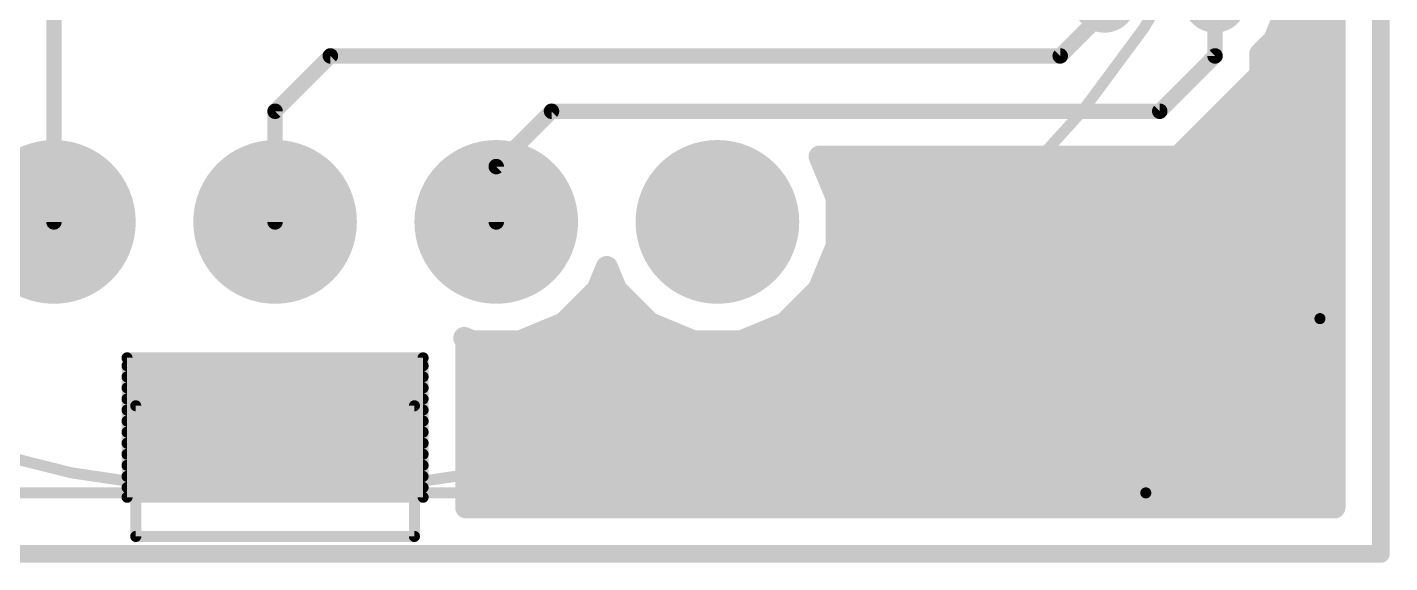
# Model space of a CAD drawing. Extents: x -0.1 to 53.2, y -0.1 to 26.1.
# Drawn here: x 9.85 to 25.5, y -0.1 to 6.04 of the extents above; entities that cross this region are included whole.
import ezdxf

# ---------------------------------------------------------------- set-up
doc = ezdxf.new("R2010")
doc.units = 0
for name, color, linetype in [('16', 175, 'CONTINUOUS'), ('17', 82, 'CONTINUOUS'), ('18', 82, 'CONTINUOUS'), ('20', 7, 'CONTINUOUS'), ('42', 175, 'CONTINUOUS'), ('52', 253, 'CONTINUOUS')]:
    doc.layers.add(name, color=color, linetype=linetype)

# ---------------------------------------------------------------- blocks, each defined once
blk = doc.blocks.new('ROUNDP')
at = {"const_width": 0.5}
blk.add_lwpolyline([(0, -0.25, 1), (0, 0.25, 1), (0, -0.25)], format="xyb", dxfattribs=at)
blk = doc.blocks.new('ROUNDV')
at = {"const_width": 0.5}
blk.add_lwpolyline([(0, -0.25, 1), (0, 0.25, 1), (0, -0.25)], format="xyb", dxfattribs=at)

msp = doc.modelspace()

# ---------------------------------------------------------------- linework, layer by layer
at = {"layer": '16'}
for points, const_width in [([(24.8666, 10.5047), (24.8666, 0.5334)], 0.254), ([(10.16, 3.81), (10.16, 6.35)], 0.1778), ([(23.495, 6.35), (23.495, 5.715)], 0.1778), ([(22.225, 6.223), (21.717, 5.715)], 0.1778), ([(24.1733, 5.8968), (24.2951, 6.1908)], 0.254), ([(24.2558, 6.096), (24.8666, 6.096)], 0.254), ([(24.0157, 5.7392), (24.1733, 5.8968)], 0.254), ([(24.1185, 5.842), (24.8666, 5.842)], 0.254), ([(13.335, 5.715), (12.7, 5.08)], 0.1778), ([(21.717, 5.715), (13.335, 5.715)], 0.1778), ([(23.495, 5.715), (22.86, 5.08)], 0.1778), ([(24.0157, 5.4993), (24.0157, 5.7392)], 0.254), ([(24.0157, 5.588), (24.8666, 5.588)], 0.254), ([(23.0757, 4.5593), (24.0157, 5.4993)], 0.254), ([(23.8504, 5.334), (24.8666, 5.334)], 0.254), ([(12.7, 5.08), (12.7, 3.81)], 0.1778), ([(15.875, 5.08), (15.24, 4.445)], 0.1778), ([(22.86, 5.08), (15.875, 5.08)], 0.1778), ([(23.5964, 5.08), (24.8666, 5.08)], 0.254), ([(23.3424, 4.826), (24.8666, 4.826)], 0.254), ([(23.0884, 4.572), (24.8666, 4.572)], 0.254), ([(19.1516, 4.0828), (18.9542, 4.5593)], 0.254), ([(18.9542, 4.5593), (23.0757, 4.5593)], 0.254), ([(15.24, 4.445), (15.24, 3.81)], 0.1778), ([(19.0542, 4.318), (24.8666, 4.318)], 0.254), ([(19.1516, 3.5372), (19.1516, 4.0828)], 0.254), ([(19.1516, 4.064), (24.8666, 4.064)], 0.254), ([(19.1516, 3.81), (24.8666, 3.81)], 0.254), ([(18.9428, 3.0331), (19.1516, 3.5372)], 0.254), ([(19.1516, 3.556), (24.8666, 3.556)], 0.254), ([(16.4028, 3.0331), (16.51, 3.2919)], 0.254), ([(16.51, 3.2919), (16.6172, 3.0331)], 0.254), ([(19.0542, 3.302), (24.8666, 3.302)], 0.254), ([(16.0169, 2.6472), (16.4028, 3.0331)], 0.254), ([(16.409, 3.048), (16.611, 3.048)], 0.254), ([(16.6172, 3.0331), (17.0031, 2.6472)], 0.254), ([(18.5569, 2.6472), (18.9428, 3.0331)], 0.254), ([(18.949, 3.048), (24.8666, 3.048)], 0.254), ([(16.1637, 2.794), (16.8563, 2.794)], 0.254), ([(18.7037, 2.794), (24.8666, 2.794)], 0.254), ([(15.5128, 2.4384), (16.0169, 2.6472)], 0.254), ([(15.7581, 2.54), (17.2619, 2.54)], 0.254), ([(17.0031, 2.6472), (17.5072, 2.4384)], 0.254), ([(18.0528, 2.4384), (18.5569, 2.6472)], 0.254), ([(18.2981, 2.54), (24.8666, 2.54)], 0.254), ([(14.8953, 2.4552), (14.8731, 2.4774)], 0.254), ([(14.8731, 2.4774), (14.9672, 2.4384)], 0.254), ([(14.8953, 0.5334), (14.8953, 2.4552)], 0.254), ([(14.9672, 2.4384), (15.5128, 2.4384)], 0.254), ([(17.5072, 2.4384), (18.0528, 2.4384)], 0.254), ([(14.8953, 2.286), (24.8666, 2.286)], 0.254), ([(14.8953, 2.032), (24.8666, 2.032)], 0.254), ([(14.8953, 1.778), (24.8666, 1.778)], 0.254), ([(14.8953, 1.524), (24.8666, 1.524)], 0.254), ([(14.8953, 1.27), (24.8666, 1.27)], 0.254), ([(14.8953, 1.016), (24.8666, 1.016)], 0.254), ([(14.8953, 0.762), (24.8666, 0.762)], 0.254), ([(24.8666, 0.5334), (14.8953, 0.5334)], 0.254)]:
    msp.add_lwpolyline(points, dxfattribs=dict(at, const_width=const_width))
for points, const_width in [([(24.2558, 6.1595, 1), (24.2558, 6.0325)], 0.127), ([(24.8666, 6.0325, 1), (24.8666, 6.1595)], 0.127), ([(24.1185, 5.9055, 1), (24.1185, 5.7785)], 0.127), ([(24.1146, 5.9211, 1), (24.232, 5.8725)], 0.127), ([(24.2182, 5.8519, 1), (24.1284, 5.9417)], 0.127), ([(24.8666, 5.7785, 1), (24.8666, 5.9055)], 0.127), ([(13.335, 5.7595, 1), (13.335, 5.6705)], 0.0889), ([(13.3664, 5.6836, 1), (13.3036, 5.7464)], 0.0889), ([(21.6856, 5.7464, 1), (21.7484, 5.6836)], 0.0889), ([(21.717, 5.6705, 1), (21.717, 5.7595)], 0.0889), ([(23.5264, 5.6836, 1), (23.4636, 5.7464)], 0.0889), ([(24.0792, 5.7392, 1), (23.9522, 5.7392)], 0.127), ([(23.9708, 5.7841, 1), (24.0606, 5.6943)], 0.127), ([(23.4505, 5.715, 1), (23.5395, 5.715)], 0.0889), ([(24.0157, 5.6515, 1), (24.0157, 5.5245)], 0.127), ([(24.8666, 5.5245, 1), (24.8666, 5.6515)], 0.127), ([(23.9522, 5.4993, 1), (24.0792, 5.4993)], 0.127), ([(24.0606, 5.4544, 1), (23.9708, 5.5442)], 0.127), ([(23.8504, 5.3975, 1), (23.8504, 5.2705)], 0.127), ([(24.8666, 5.2705, 1), (24.8666, 5.3975)], 0.127), ([(12.7445, 5.08, 1), (12.6556, 5.08)], 0.0889), ([(15.875, 5.1245, 1), (15.875, 5.0355)], 0.0889), ([(15.9064, 5.0486, 1), (15.8436, 5.1114)], 0.0889), ([(22.86, 5.0355, 1), (22.86, 5.1245)], 0.0889), ([(23.5964, 5.1435, 1), (23.5964, 5.0165)], 0.127), ([(24.8666, 5.0165, 1), (24.8666, 5.1435)], 0.127), ([(12.6686, 5.1114, 1), (12.7314, 5.0486)], 0.0889), ([(22.8286, 5.1114, 1), (22.8914, 5.0486)], 0.0889), ([(23.3424, 4.8895, 1), (23.3424, 4.7625)], 0.127), ([(24.8666, 4.7625, 1), (24.8666, 4.8895)], 0.127), ([(23.0884, 4.6355, 1), (23.0884, 4.5085)], 0.127), ([(24.8666, 4.5085, 1), (24.8666, 4.6355)], 0.127), ([(18.9542, 4.6228, 1), (18.9542, 4.4958)], 0.127), ([(19.0129, 4.5836, 1), (18.8956, 4.535)], 0.127), ([(23.0308, 4.6042, 1), (23.1206, 4.5144)], 0.127), ([(23.0757, 4.4958, 1), (23.0757, 4.6228)], 0.127), ([(15.2086, 4.4764, 1), (15.2714, 4.4136)], 0.0889), ([(15.2844, 4.445, 1), (15.1956, 4.445)], 0.0889), ([(19.0542, 4.3815, 1), (19.0542, 4.2545)], 0.127), ([(24.8666, 4.2545, 1), (24.8666, 4.3815)], 0.127), ([(19.2151, 4.0828, 1), (19.0881, 4.0828)], 0.127), ([(19.1516, 4.1275, 1), (19.1516, 4.0005)], 0.127), ([(19.0929, 4.0585, 1), (19.2103, 4.1071)], 0.127), ([(24.8666, 4.0005, 1), (24.8666, 4.1275)], 0.127), ([(19.1516, 3.8735, 1), (19.1516, 3.7465)], 0.127), ([(24.8666, 3.7465, 1), (24.8666, 3.8735)], 0.127), ([(10.1156, 3.81, 1), (10.2044, 3.81)], 0.0889), ([(12.6556, 3.81, 1), (12.7445, 3.81)], 0.0889), ([(15.1956, 3.81, 1), (15.2844, 3.81)], 0.0889), ([(19.1516, 3.6195, 1), (19.1516, 3.4925)], 0.127), ([(19.0881, 3.5372, 1), (19.2151, 3.5372)], 0.127), ([(19.2103, 3.5129, 1), (19.0929, 3.5615)], 0.127), ([(24.8666, 3.4925, 1), (24.8666, 3.6195)], 0.127), ([(16.5687, 3.3162, 1), (16.4513, 3.2676)], 0.127), ([(16.5687, 3.2676, 1), (16.4513, 3.3162)], 0.127), ([(19.0542, 3.3655, 1), (19.0542, 3.2385)], 0.127), ([(24.8666, 3.2385, 1), (24.8666, 3.3655)], 0.127), ([(16.409, 3.1115, 1), (16.409, 2.9845)], 0.127), ([(16.4477, 2.9881, 1), (16.3579, 3.078)], 0.127), ([(16.6621, 3.078, 1), (16.5723, 2.9881)], 0.127), ([(16.611, 2.9845, 1), (16.611, 3.1115)], 0.127), ([(18.949, 3.1115, 1), (18.949, 2.9845)], 0.127), ([(18.9877, 2.9881, 1), (18.8979, 3.078)], 0.127), ([(24.8666, 2.9845, 1), (24.8666, 3.1115)], 0.127), ([(16.3441, 3.0573, 1), (16.4615, 3.0088)], 0.127), ([(16.5585, 3.0087, 1), (16.6759, 3.0574)], 0.127), ([(18.8841, 3.0574, 1), (19.0015, 3.0087)], 0.127), ([(16.1637, 2.8575, 1), (16.1637, 2.7305)], 0.127), ([(16.8563, 2.7305, 1), (16.8563, 2.8575)], 0.127), ([(18.7037, 2.8575, 1), (18.7037, 2.7305)], 0.127), ([(24.8666, 2.7305, 1), (24.8666, 2.8575)], 0.127), ([(15.7581, 2.6035, 1), (15.7581, 2.4765)], 0.127), ([(15.972, 2.6921, 1), (16.0618, 2.6023)], 0.127), ([(16.0412, 2.5885, 1), (15.9926, 2.7059)], 0.127), ([(17.0274, 2.7059, 1), (16.9787, 2.5885)], 0.127), ([(16.9581, 2.6023, 1), (17.048, 2.6921)], 0.127), ([(17.2619, 2.4765, 1), (17.2619, 2.6035)], 0.127), ([(18.2981, 2.6035, 1), (18.2981, 2.4765)], 0.127), ([(18.512, 2.6921, 1), (18.6018, 2.6023)], 0.127), ([(18.5812, 2.5885, 1), (18.5326, 2.7059)], 0.127), ([(24.8666, 2.4765, 1), (24.8666, 2.6035)], 0.127), ([(14.918, 2.5223, 1), (14.8282, 2.4325)], 0.127), ([(14.8974, 2.536, 1), (14.8488, 2.4187)], 0.127), ([(14.9588, 2.4552, 1), (14.8318, 2.4552)], 0.127), ([(14.8504, 2.4103, 1), (14.9402, 2.5001)], 0.127), ([(14.9672, 2.5019, 1), (14.9672, 2.3749)], 0.127), ([(14.9429, 2.3797, 1), (14.9915, 2.4971)], 0.127), ([(15.4885, 2.4971, 1), (15.5371, 2.3797)], 0.127), ([(15.5128, 2.3749, 1), (15.5128, 2.5019)], 0.127), ([(17.5072, 2.5019, 1), (17.5072, 2.3749)], 0.127), ([(17.4829, 2.3797, 1), (17.5315, 2.4971)], 0.127), ([(18.0285, 2.4971, 1), (18.0771, 2.3797)], 0.127), ([(18.0528, 2.3749, 1), (18.0528, 2.5019)], 0.127), ([(14.8953, 2.3495, 1), (14.8953, 2.2225)], 0.127), ([(24.8666, 2.2225, 1), (24.8666, 2.3495)], 0.127), ([(14.8953, 2.0955, 1), (14.8953, 1.9685)], 0.127), ([(24.8666, 1.9685, 1), (24.8666, 2.0955)], 0.127), ([(14.8953, 1.8415, 1), (14.8953, 1.7145)], 0.127), ([(24.8666, 1.7145, 1), (24.8666, 1.8415)], 0.127), ([(14.8953, 1.5875, 1), (14.8953, 1.4605)], 0.127), ([(24.8666, 1.4605, 1), (24.8666, 1.5875)], 0.127), ([(14.8953, 1.3335, 1), (14.8953, 1.2065)], 0.127), ([(24.8666, 1.2065, 1), (24.8666, 1.3335)], 0.127), ([(14.8953, 1.0795, 1), (14.8953, 0.9525)], 0.127), ([(24.8666, 0.9525, 1), (24.8666, 1.0795)], 0.127), ([(14.8953, 0.8255, 1), (14.8953, 0.6985)], 0.127), ([(24.8666, 0.6985, 1), (24.8666, 0.8255)], 0.127), ([(14.8953, 0.5969, 1), (14.8953, 0.4699)], 0.127), ([(24.8666, 0.4699, 1), (24.8666, 0.5969)], 0.127), ([(14.8318, 0.5334, 1), (14.9588, 0.5334)], 0.127), ([(24.8031, 0.5334, 1), (24.9301, 0.5334)], 0.127)]:
    msp.add_lwpolyline(points, format="xyb", dxfattribs=dict(at, const_width=const_width))
at = {"layer": '20'}
for points, const_width in [([(25.4, 25.4), (25.4, 0)], 0.2032), ([(14.4, 2.25), (11, 2.25)], 0.127), ([(11, 2.25), (11, 0.65)], 0.127), ([(14.4, 0.65), (14.4, 2.25)], 0.127), ([(14.4, 0.65), (11, 0.65)], 0.127), ([(25.4, 0), (0, 0)], 0.2032)]:
    msp.add_lwpolyline(points, dxfattribs=dict(at, const_width=const_width))
for points, const_width in [([(11, 2.2818, 1), (11, 2.2182)], 0.0635), ([(11.0318, 2.25, 1), (10.9682, 2.25)], 0.0635), ([(14.4318, 2.25, 1), (14.3682, 2.25)], 0.0635), ([(14.4, 2.2182, 1), (14.4, 2.2818)], 0.0635), ([(11, 0.6818, 1), (11, 0.6182)], 0.0635), ([(10.9682, 0.65, 1), (11.0318, 0.65)], 0.0635), ([(14.3682, 0.65, 1), (14.4318, 0.65)], 0.0635), ([(14.4, 0.6182, 1), (14.4, 0.6818)], 0.0635), ([(25.3492, 0, 1), (25.4508, 0)], 0.1016), ([(25.4, -0.0508, 1), (25.4, 0.0508)], 0.1016)]:
    msp.add_lwpolyline(points, format="xyb", dxfattribs=dict(at, const_width=const_width))
at = {"layer": '42', "const_width": 0.0635}
for points in [[(11, 2.2818, 1), (11, 2.2182)], [(11.0318, 2.25, 1), (10.9682, 2.25)], [(11, 2.1908, 1), (11, 2.1273)], [(14.4318, 2.25, 1), (14.3682, 2.25)], [(14.4, 2.2182, 1), (14.4, 2.2818)], [(14.4, 2.1273, 1), (14.4, 2.1908)], [(11, 2.0638, 1), (11, 2.0002)], [(14.4, 2.0002, 1), (14.4, 2.0638)], [(11, 1.9367, 1), (11, 1.8733)], [(14.4, 1.8733, 1), (14.4, 1.9367)], [(11, 1.8097, 1), (11, 1.7463)], [(14.4, 1.7463, 1), (14.4, 1.8097)], [(11, 1.6827, 1), (11, 1.6193)], [(11, 1.5557, 1), (11, 1.4923)], [(14.4, 1.6193, 1), (14.4, 1.6827)], [(14.4, 1.4923, 1), (14.4, 1.5557)], [(11, 1.4287, 1), (11, 1.3653)], [(14.4, 1.3653, 1), (14.4, 1.4287)], [(11, 1.3017, 1), (11, 1.2383)], [(14.4, 1.2383, 1), (14.4, 1.3017)], [(11, 1.1747, 1), (11, 1.1113)], [(14.4, 1.1113, 1), (14.4, 1.1747)], [(11, 1.0477, 1), (11, 0.9843)], [(11, 0.9207, 1), (11, 0.8573)], [(14.4, 0.9843, 1), (14.4, 1.0477)], [(14.4, 0.8573, 1), (14.4, 0.9207)], [(11, 0.7937, 1), (11, 0.7303)], [(14.4, 0.7303, 1), (14.4, 0.7937)], [(11, 0.6818, 1), (11, 0.6182)], [(10.9682, 0.65, 1), (11.0318, 0.65)], [(14.3682, 0.65, 1), (14.4318, 0.65)], [(14.4, 0.6182, 1), (14.4, 0.6818)]]:
    msp.add_lwpolyline(points, format="xyb", dxfattribs=at)
at = {"layer": '42', "const_width": 0.127}
for points in [[(14.4, 2.25), (11, 2.25)], [(11, 2.25), (11, 0.65)], [(14.4, 2.159), (11, 2.159)], [(14.4, 0.65), (14.4, 2.25)], [(14.4, 2.032), (11, 2.032)], [(14.4, 1.905), (11, 1.905)], [(14.4, 1.778), (11, 1.778)], [(14.4, 1.651), (11, 1.651)], [(14.4, 1.524), (11, 1.524)], [(14.4, 1.397), (11, 1.397)], [(14.4, 1.27), (11, 1.27)], [(14.4, 1.143), (11, 1.143)], [(14.4, 1.016), (11, 1.016)], [(14.4, 0.889), (11, 0.889)], [(14.4, 0.762), (11, 0.762)], [(11, 0.65), (14.4, 0.65)]]:
    msp.add_lwpolyline(points, dxfattribs=at)
at = {"layer": '52'}
for points, const_width in [([(12.7, 0.7, 1), (12.7, 24.7, 1), (12.7, 0.7)], 0.127), ([(22.7, 0.7, 0.4142), (24.7, 2.7)], 0.127), ([(24.7318, 2.7, 1), (24.6683, 2.7)], 0.0635), ([(24.6683, 2.7, 1), (24.7318, 2.7)], 0.0635), ([(11.1318, 1.7, 1), (11.0682, 1.7)], 0.0635), ([(11.1, 1.7318, 1), (11.1, 1.6683)], 0.0635), ([(14.3318, 1.7, 1), (14.2683, 1.7)], 0.0635), ([(14.3, 1.6683, 1), (14.3, 1.7318)], 0.0635), ([(22.7, 0.7318, 1), (22.7, 0.6683)], 0.0635), ([(22.7, 0.6683, 1), (22.7, 0.7318)], 0.0635), ([(11.0682, 0.2, 1), (11.1318, 0.2)], 0.0635), ([(11.1, 0.2318, 1), (11.1, 0.1683)], 0.0635), ([(14.2683, 0.2, 1), (14.3318, 0.2)], 0.0635), ([(14.3, 0.1683, 1), (14.3, 0.2318)], 0.0635)]:
    msp.add_lwpolyline(points, format="xyb", dxfattribs=dict(at, const_width=const_width))
at = {"layer": '52', "const_width": 0.127}
for points in [[(24.7, 22.7), (24.7, 2.7)], [(11.1, 0.2), (11.1, 1.7)], [(11.1, 1.7), (14.3, 1.7)], [(14.3, 0.2), (14.3, 1.7)], [(22.7, 0.7), (2.7, 0.7)], [(14.3, 0.2), (11.1, 0.2)]]:
    msp.add_lwpolyline(points, dxfattribs=at)

# ---------------------------------------------------------------- block references
at = {"layer": '17', "xscale": 1.8796, "yscale": 1.8796, "rotation": 90}
for p in [(10.16, 3.81), (12.7, 3.81), (15.24, 3.81), (17.78, 3.81)]:
    msp.add_blockref('ROUNDP', p, dxfattribs=at)
at = {"layer": '18', "xscale": 0.7366, "yscale": 0.7366}
for p in [(22.225, 6.35), (23.495, 6.35)]:
    msp.add_blockref('ROUNDV', p, dxfattribs=at)

doc.saveas('drawing.dxf')
